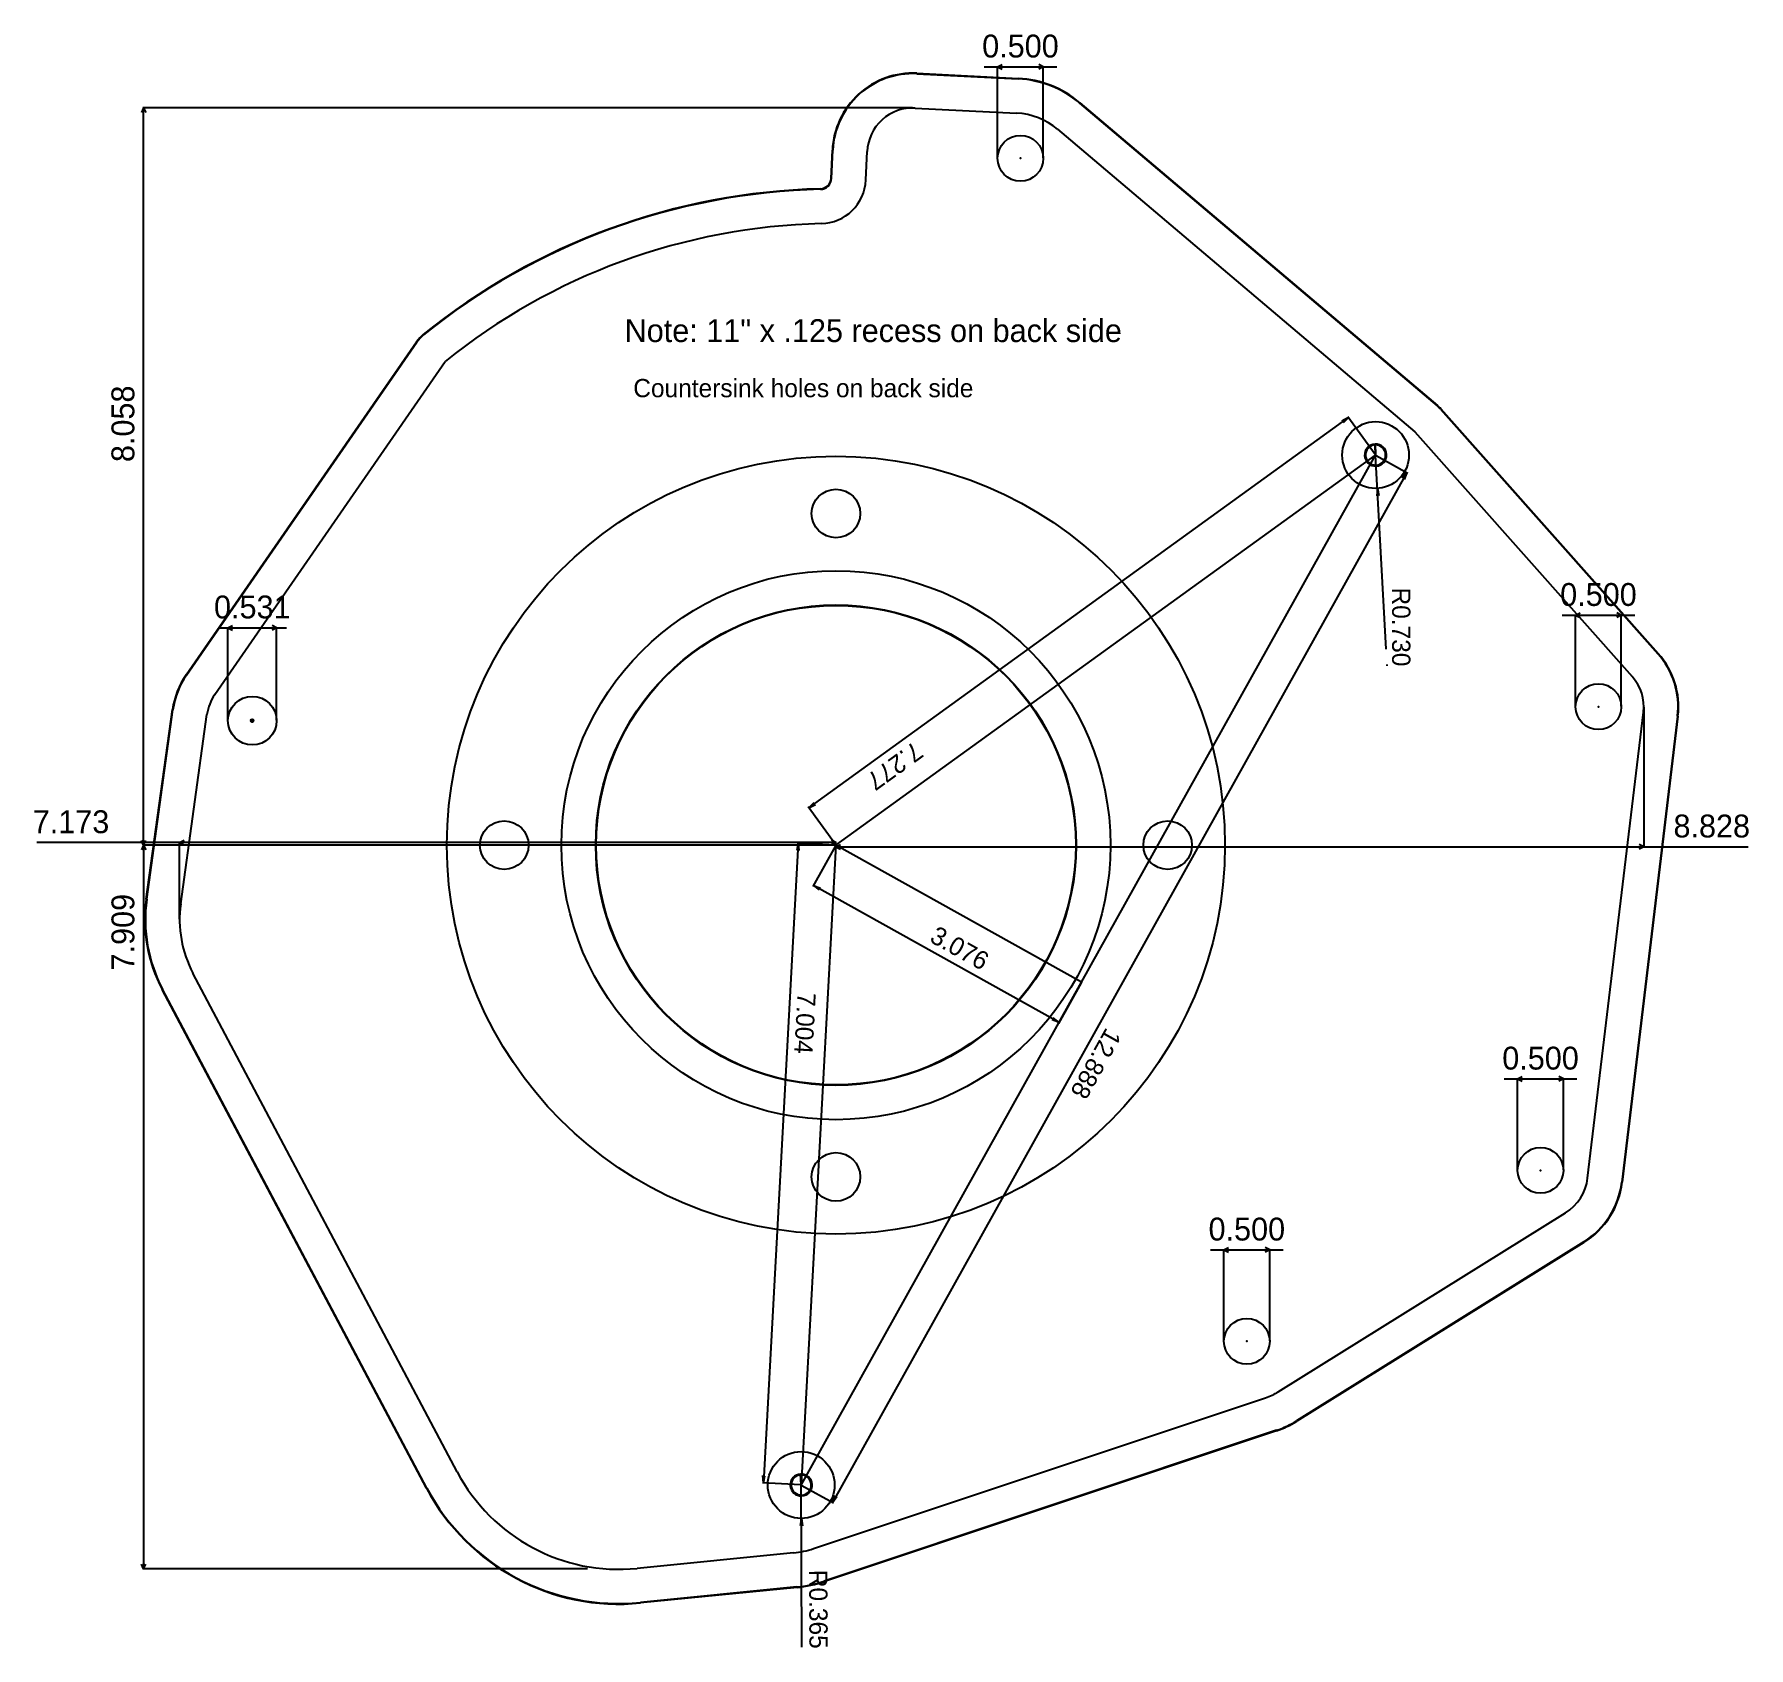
# Model space of a CAD drawing. Extents: x -8.8 to 10, y -8.8 to 8.9.
import ezdxf
from ezdxf.enums import TextEntityAlignment as Align

# ---------------------------------------------------------------- set-up
doc = ezdxf.new("R2010")
doc.units = 0

msp = doc.modelspace()

# ---------------------------------------------------------------- linework, layer by layer
at = {"layer": 'CAM', "color": 9, "linetype": 'CONTINUOUS'}
for p, q in [((0.884415, 8.431016), (1.992932, 8.375036)), ((0.884667, 8.43601), (1.993185, 8.380029)), ((2.663209, 8.109996), (6.568405, 4.803004)), ((2.666441, 8.113811), (6.571636, 4.806819)), ((-0.052726, 7.287585), (-0.038829, 7.596659)), ((-0.047731, 7.287361), (-0.033834, 7.596435)), ((-7.101127, 1.861588), (-4.58241, 5.502067)), ((-7.097015, 1.858743), (-4.578298, 5.499222)), ((6.606422, 4.765877), (8.982653, 2.090943)), ((6.61016, 4.769198), (8.986391, 2.094264)), ((5.896734, 4.268788), (5.890715, 4.383631)), ((5.890715, 4.383631), (5.896734, 4.268788)), ((5.896996, 4.263795), (5.890977, 4.378637)), ((5.890977, 4.378637), (5.896996, 4.263795)), ((-7.53614, -0.590234), (-7.249124, 1.481653)), ((-7.531187, -0.59092), (-7.244171, 1.480967)), ((9.19606, 1.409748), (8.586413, -3.683404)), ((9.201025, 1.409154), (8.591378, -3.683999)), ((-4.474223, -7.028063), (-7.361934, -1.576933)), ((-4.469805, -7.025722), (-7.357516, -1.574592)), ((8.171032, -4.336661), (5.031961, -6.292412)), ((8.173676, -4.340905), (5.034605, -6.296655)), ((4.814322, -6.394764), (-0.126774, -8.043188)), ((4.815904, -6.399507), (-0.125191, -8.047931)), ((-0.379549, -6.987713), (-0.385568, -6.87287)), ((-0.385568, -6.87287), (-0.379549, -6.987713)), ((-0.379288, -6.992706), (-0.385306, -6.877863)), ((-0.385306, -6.877863), (-0.379288, -6.992706)), ((-0.425771, -8.107102), (-2.135936, -8.277271)), ((-0.425276, -8.112077), (-2.135441, -8.282246))]:
    msp.add_line(p, q, dxfattribs=at)
at = {"layer": 'CAM', "color": 7, "linetype": 'CONTINUOUS'}
for p, q in [((5.890977, 4.378637), (5.896996, 4.263795)), ((5.896996, 4.263795), (5.890977, 4.378637)), ((5.891239, 4.373644), (5.897257, 4.258802)), ((5.897257, 4.258802), (5.891239, 4.373644)), ((-0.385306, -6.877863), (-0.379288, -6.992706)), ((-0.379288, -6.992706), (-0.385306, -6.877863)), ((-0.385045, -6.882856), (-0.379026, -6.997699)), ((-0.379026, -6.997699), (-0.385045, -6.882856))]:
    msp.add_line(p, q, dxfattribs=at)
at = {"layer": 'CAM', "color": 9, "linetype": 'CONTINUOUS'}
for centre, radius in [((0, 0, -0.625), 2.625), ((0, 0, -0.625), 2.62), ((-6.377448, 1.3609), 0.015625)]:
    msp.add_circle(centre, radius, dxfattribs=at)
for centre, radius, start, end in [((0.840283, 7.55713), 0.88, 87.109005, 177.425401), ((0.840283, 7.55713), 0.875, 87.109005, 177.425401), ((1.936192, 7.251468), 1.125, 49.741457, 87.109005), ((1.936192, 7.251468), 1.13, 49.741457, 87.109005), ((-0.000031, 0.000017), 7.175, 91.355541, 128.931119), ((-0.000031, 0.000017), 7.17, 91.355541, 128.931119), ((-0.172605, 7.292976), 0.12, 271.355541, 357.425401), ((-0.172605, 7.292976), 0.125, 271.355541, 357.425401), ((-4.269912, 5.285861), 0.38, 128.931119, 145.322028), ((-4.269912, 5.285861), 0.375, 128.931119, 145.322028), ((6.326066, 4.516828), 0.375, 41.615728, 49.741457), ((6.326066, 4.516828), 0.38, 41.615728, 49.741457), ((5.896996, 4.263795), 0.12, 93, 273), ((5.896996, 4.263795), 0.115, 93, 273), ((5.896996, 4.263795), 0.12, 273, 453), ((5.896996, 4.263795), 0.115, 273, 453), ((8.332227, 1.513149), 0.87, 353.174207, 401.615728), ((8.332227, 1.513149), 0.875, 353.174207, 401.615728), ((-6.377448, 1.3609), 0.88, 145.322028, 172.113062), ((-6.377448, 1.3609), 0.875, 145.322028, 172.113062), ((-5.921559, -0.8139), 1.63, 172.113062, 207.912201), ((-5.921559, -0.8139), 1.625, 172.113062, 207.912201), ((7.697757, -3.577033), 0.895, 301.924341, 353.174207), ((7.697757, -3.577033), 0.9, 301.924341, 353.174207), ((4.489942, -5.422446), 1.025, 288.449473, 301.924341), ((4.489942, -5.422446), 1.03, 288.449473, 301.924341), ((-0.379288, -6.992706), 0.12, 93, 273), ((-0.379288, -6.992706), 0.115, 93, 273), ((-0.379288, -6.992706), 0.12, 273, 453), ((-0.379288, -6.992706), 0.115, 273, 453), ((-2.371098, -5.913942), 2.38, 207.912201, 275.682483), ((-2.371098, -5.913942), 2.375, 207.912201, 275.682483), ((-0.561918, -6.738859), 1.375, 275.682483, 288.449473), ((-0.561918, -6.738859), 1.38, 275.682483, 288.449473)]:
    msp.add_arc(centre, radius, start, end, dxfattribs=at)
at = {"layer": 'CAM', "color": 7, "linetype": 'CONTINUOUS'}
for centre, radius, start, end in [((5.896996, 4.263795), 0.115, 93, 273), ((5.896996, 4.263795), 0.11, 93, 273), ((5.896996, 4.263795), 0.115, 273, 453), ((5.896996, 4.263795), 0.11, 273, 453), ((-0.379288, -6.992706), 0.115, 93, 273), ((-0.379288, -6.992706), 0.11, 93, 273), ((-0.379288, -6.992706), 0.115, 273, 453), ((-0.379288, -6.992706), 0.11, 273, 453)]:
    msp.add_arc(centre, radius, start, end, dxfattribs=at)
at = {"layer": 'Default', "color": 6, "linetype": 'CONTINUOUS'}
for p, q in [((0.865501, 8.056493), (1.974019, 8.000513)), ((2.42087, 7.82382), (6.326066, 4.516828)), ((0.32689, 7.270516), (0.340788, 7.57959)), ((-6.788629, 1.645382), (-4.269912, 5.285861)), ((6.326066, 4.516828), (8.702297, 1.841894)), ((-7.159735, -0.642377), (-6.872718, 1.42951)), ((8.214071, -3.638835), (8.823718, 1.454318)), ((-4.13843, -6.850178), (-7.026141, -1.399048)), ((4.833662, -5.974131), (7.972732, -4.018381)), ((-0.245449, -7.687462), (4.695647, -6.039038)), ((-0.462902, -7.733944), (-2.173067, -7.904114))]:
    msp.add_line(p, q, dxfattribs=at)
for centre, radius in [((2.016248, 7.506957), 0.25), ((5.896996, 4.263795), 0.365), ((8.332227, 1.513149), 0.25), ((-6.377448, 1.3609), 0.265625), ((7.699293, -3.553966), 0.25), ((4.489942, -5.422446), 0.25), ((-0.379288, -6.992706), 0.365)]:
    msp.add_circle(centre, radius, dxfattribs=at)
at = {"layer": 'Default', "color": 9, "linetype": 'CONTINUOUS'}
for centre, radius in [((0, 0, -0.125), 4.251), ((0, 3.625), 0.265625), ((0, 0, -0.625), 3), ((-3.625, 0), 0.265625), ((3.625, 0), 0.265625), ((0, -3.625), 0.265625)]:
    msp.add_circle(centre, radius, dxfattribs=at)
at = {"layer": 'Default', "color": 6, "linetype": 'CONTINUOUS'}
for centre, radius, start, end in [((0.840283, 7.55713), 0.5, 87.109005, 177.425401), ((1.936192, 7.251468), 0.75, 49.741457, 87.109005), ((-0.172605, 7.292976), 0.5, 271.355541, 357.425401), ((-0.000031, 0.000017), 6.795, 91.355541, 128.931119), ((8.332227, 1.513149), 0.495, 353.174207, 401.615728), ((-6.377448, 1.3609), 0.5, 145.322028, 172.113062), ((-5.921559, -0.8139), 1.25, 172.113062, 207.912201), ((7.697757, -3.577033), 0.52, 301.924341, 353.174207), ((4.489942, -5.422446), 0.65, 288.449473, 301.924341), ((-2.371098, -5.913942), 2, 207.912201, 275.682483), ((-0.561918, -6.738859), 1, 275.682483, 288.449473)]:
    msp.add_arc(centre, radius, start, end, dxfattribs=at)
at = {"layer": 'Default', "color": 7}
for p in [(2.016248, 7.506957), (5.896996, 4.263795), (8.332227, 1.513149), (-6.377448, 1.3609), (7.699293, -3.553966), (4.489942, -5.422446), (-0.379288, -6.992706)]:
    msp.add_point(p, dxfattribs=at)
at = {"layer": 'DIM', "color": 7, "linetype": 'CONTINUOUS'}
for p, q in [((1.618588, 8.506957), (2.413908, 8.506957)), ((1.766248, 8.506957), (1.816248, 8.531957)), ((1.766248, 7.512037), (1.766248, 8.514577)), ((1.766248, 8.506957), (1.816248, 8.481957)), ((2.266248, 8.506957), (2.216248, 8.531957)), ((2.266248, 8.506957), (2.216248, 8.481957)), ((2.266248, 7.512037), (2.266248, 8.514577)), ((-7.564923, 8.057336, -0.01345), (-7.589923, 8.007343, -0.014257)), ((0.835203, 8.05713, -0.000008), (-7.572543, 8.057336, -0.013462)), ((-7.564923, 0.000186, -0.137105), (-7.564923, 8.057336, -0.01345)), ((-7.564923, 8.057336, -0.01345), (-7.539923, 8.007341, -0.014177)), ((-0.295576, 0.408771), (5.601451, 4.672548)), ((5.601451, 4.672548), (5.529591, 4.635399)), ((5.601451, 4.672548), (5.543653, 4.61595)), ((5.892233, 4.270381), (5.594307, 4.682428)), ((-0.000031, 0.000017), (5.896996, 4.263795)), ((2.683857, -1.49667), (5.896996, 4.263795)), ((6.013869, 2.141506), (5.896996, 4.263795)), ((5.904095, 4.259837), (6.249089, 4.067478)), ((6.238441, 4.073416), (-0.037844, -7.183085)), ((6.238441, 4.073416), (6.189001, 4.009387)), ((6.238441, 4.073416), (6.209963, 3.997699)), ((5.917066, 3.899347), (5.909483, 3.818808)), ((5.917066, 3.899347), (5.933447, 3.820128)), ((7.934567, 2.513149), (8.729887, 2.513149)), ((8.082227, 2.513149), (8.132227, 2.538149)), ((8.082227, 1.518229), (8.082227, 2.520769)), ((8.082227, 2.513149), (8.132227, 2.488149)), ((8.582227, 2.513149), (8.532227, 2.538149)), ((8.582227, 2.513149), (8.532227, 2.488149)), ((8.582227, 1.518229), (8.582227, 2.520769)), ((-6.750108, 2.376525), (-6.004788, 2.376525)), ((-6.643073, 2.376525), (-6.593073, 2.401525)), ((-6.643073, 1.36598), (-6.643073, 2.384145)), ((-6.643073, 2.376525), (-6.593073, 2.351525)), ((-6.111823, 2.376525), (-6.161823, 2.401525)), ((-6.111823, 2.376525), (-6.161823, 2.351525)), ((-6.111823, 1.36598), (-6.111823, 2.384145)), ((6.023884, 1.959641), (6.023151, 1.972955)), ((8.827227, 1.508069, -0.000012), (8.827227, -0.024764, -0.003627)), ((-0.004794, 0.006604), (-0.30272, 0.418651)), ((-0.295576, 0.408771), (-0.237778, 0.465369)), ((-0.295576, 0.408771), (-0.223716, 0.44592)), ((0, 0.029241, -0.125057), (-8.731261, 0.029535, 0.025193)), ((-7.564923, 0.000186, -0.137105), (-7.589923, 0.05018, -0.136378)), ((-7.564923, 0.000519, -0.088344), (-7.589922, -0.049475, -0.087515)), ((-0.00508, 0, -0.125008), (-7.572543, 0.000186, -0.137118)), ((-0.00508, 0, -0.124975), (-7.572542, 0.000519, -0.088307)), ((-7.564923, 0.000186, -0.137105), (-7.539923, 0.050179, -0.136298)), ((-7.564923, 0.000519, -0.088344), (-7.564923, -7.907487, 0.023529)), ((-7.564923, 0.000519, -0.088344), (-7.539923, -0.049478, -0.087758)), ((-7.171559, 0.029482, -0.001647), (-7.121566, 0.054481, -0.002556)), ((-7.171559, -0.80882, -0.00001), (-7.171559, 0.037102, -0.001662)), ((-7.171559, 0.029482, -0.001647), (-7.121566, 0.004481, -0.002459)), ((-0.412491, 0.022374, -0.125), (-0.79178, -6.970332)), ((-0.412491, 0.022374, -0.125), (-0.428805, -0.056846, -0.123572)), ((-0.008116, 0.00044, -0.125), (-0.424665, 0.023034, -0.125)), ((-0.412491, 0.022374, -0.125), (-0.40484, -0.058146, -0.123572)), ((-0.000031, 0.000017), (-0.379288, -6.992706)), ((0, 0.029241, -0.125057), (-0.049993, 0.054243, -0.124246)), ((0, 0.029241, -0.125057), (-0.049993, 0.004243, -0.124148)), ((2.683857, -1.49667), (-0.000031, 0.000017)), ((0, 0.00508, -0.12501), (0, 0.036861, -0.125072)), ((0, -0.016858, -0.12504), (0.049995, 0.008141, -0.124293)), ((8.827227, -0.017144, -0.003609), (8.777232, 0.007858, -0.004237)), ((-0.003959, -0.007099, -0.125), (-0.251461, -0.450924, -0.125)), ((0, -0.00508, -0.125012), (0, -0.024478, -0.125058)), ((0, -0.016858, -0.12504), (9.968022, -0.017181, 0.012085)), ((0, -0.016858, -0.12504), (0.049995, -0.041859, -0.124411)), ((8.827227, -0.017144, -0.003609), (8.777232, -0.042142, -0.004355)), ((2.438334, -1.936946), (-0.245523, -0.440276, -0.125)), ((-0.245523, -0.440276, -0.125), (-0.169866, -0.468727, -0.121749)), ((-0.245523, -0.440276, -0.125), (-0.181555, -0.489688, -0.121749)), ((-0.379288, -6.992706), (2.683857, -1.49667)), ((2.679898, -1.503769), (2.432396, -1.947594)), ((2.438334, -1.936946), (2.362677, -1.908495, -0.003251)), ((2.438334, -1.936946), (2.374366, -1.887534, -0.003251)), ((7.301634, -2.553966), (8.096954, -2.553966)), ((7.449294, -2.553966), (7.499294, -2.528966)), ((7.449294, -3.548886), (7.449294, -2.546346)), ((7.449294, -2.553966), (7.499294, -2.578966)), ((7.949294, -2.553966), (7.899294, -2.528966)), ((7.949294, -2.553966), (7.899294, -2.578966)), ((7.949294, -3.548886), (7.949294, -2.546346)), ((4.092282, -4.422446), (4.887602, -4.422446)), ((4.239942, -4.422446), (4.289942, -4.397446)), ((4.239942, -5.417366), (4.239942, -4.414826)), ((4.239942, -4.422446), (4.289942, -4.447446)), ((4.739942, -4.422446), (4.689942, -4.397446)), ((4.739942, -4.422446), (4.689942, -4.447446)), ((4.739942, -5.417366), (4.739942, -4.414826)), ((-0.79178, -6.970332), (-0.79943, -6.889812, -0.001428)), ((-0.79178, -6.970332), (-0.775465, -6.891112, -0.001428)), ((-0.387404, -6.992265), (-0.803954, -6.969671)), ((-0.418336, -6.956757), (-0.41827, -6.956736)), ((-0.370869, -8.763676), (-0.379288, -6.992706)), ((-0.372188, -6.996664), (-0.027195, -7.189022)), ((-0.037844, -7.183085), (-0.009366, -7.107368)), ((-0.037844, -7.183085), (0.011596, -7.119056)), ((-0.377553, -7.357702), (-0.389172, -7.437758)), ((-0.377553, -7.357702), (-0.365172, -7.437644)), ((-7.564923, -7.907487, 0.023529), (-7.589922, -7.857491, 0.022943)), ((-7.564923, -7.907487, 0.023529), (-7.539923, -7.857494, 0.022701)), ((-2.714216, -7.90782, 0.000025), (-7.572542, -7.907487, 0.023566))]:
    msp.add_line(p, q, dxfattribs=at)
at = {"layer": 'DIM', "color": 7}
for p in [(-0.000031, 0.000017), (2.683857, -1.49667), (4.489942, -5.422446)]:
    msp.add_point(p, dxfattribs=at)

# ---------------------------------------------------------------- texts
for s, height, p in [('0.500', 0.25, (2.016248, 8.608557)), ('Note: 11" x .125 recess on back side', 0.25, (0.407845, 5.498666)), ('Countersink holes on back side', 0.2, (-0.356242, 4.895439)), ('0.500', 0.25, (8.332227, 2.614749)), ('0.531', 0.25, (-6.377448, 2.478125)), ('0.500', 0.25, (7.699294, -2.452366)), ('0.500', 0.25, (4.489942, -4.320846))]:
    msp.add_text(s, height=height, dxfattribs=at).set_placement(p, align=Align.CENTER)
at = {"layer": 'DIM', "color": 7, "extrusion": (-0.0016, -0.015345, 0.999881)}
msp.add_text('8.058', height=0.25, rotation=89.998595, dxfattribs=at).set_placement((-7.666619, 4.603793, -0.124985), align=Align.CENTER)
at = {"layer": 'DIM', "color": 7}
for s, rotation, p in [('R0.730', -90.000003, (6.077263, 2.38502)), ('7.277', -144.131622, (0.584295, 0.944651)), ('12.888', -119.142719, (2.754991, -2.341047)), ('R0.365', -89.727649, (-0.291549, -8.351205))]:
    msp.add_text(s, height=0.2, rotation=rotation, dxfattribs=at).set_placement(p, align=Align.CENTER)
at = {"layer": 'DIM', "color": 7, "extrusion": (0.017206, 0.001953, 0.99985)}
msp.add_text('7.173', height=0.25, rotation=-96.475759, dxfattribs=at).set_placement((1.072859, 8.289634, -0.124981), align=Align.CENTER)
at = {"layer": 'DIM', "color": 7, "extrusion": (-0.013755, -0.002358, 0.999903)}
msp.add_text('8.828', height=0.25, rotation=-0.001858, dxfattribs=at).set_placement((9.569589, 0.084137, -0.124988), align=Align.CENTER)
at = {"layer": 'DIM', "color": 7, "extrusion": (0.004846, 0.014145, 0.999888)}
msp.add_text('7.909', height=0.25, rotation=89.996075, dxfattribs=at).set_placement((-7.666071, -0.949293, -0.124986), align=Align.CENTER)
at = {"layer": 'DIM', "color": 7, "extrusion": (-0.035497, 0.019795, 0.999174)}
msp.add_text('3.076', height=0.2, rotation=90.000003, dxfattribs=at).set_placement((0.422827, 1.725387, -0.124897), align=Align.CENTER)
at = {"layer": 'DIM', "color": 7, "extrusion": (0.000967, 0.01782, 0.999841)}
msp.add_text('7.004', height=0.2, rotation=89.999982, dxfattribs=at).set_placement((0.331817, 1.960847, -0.12498), align=Align.CENTER)

doc.saveas('drawing.dxf')
